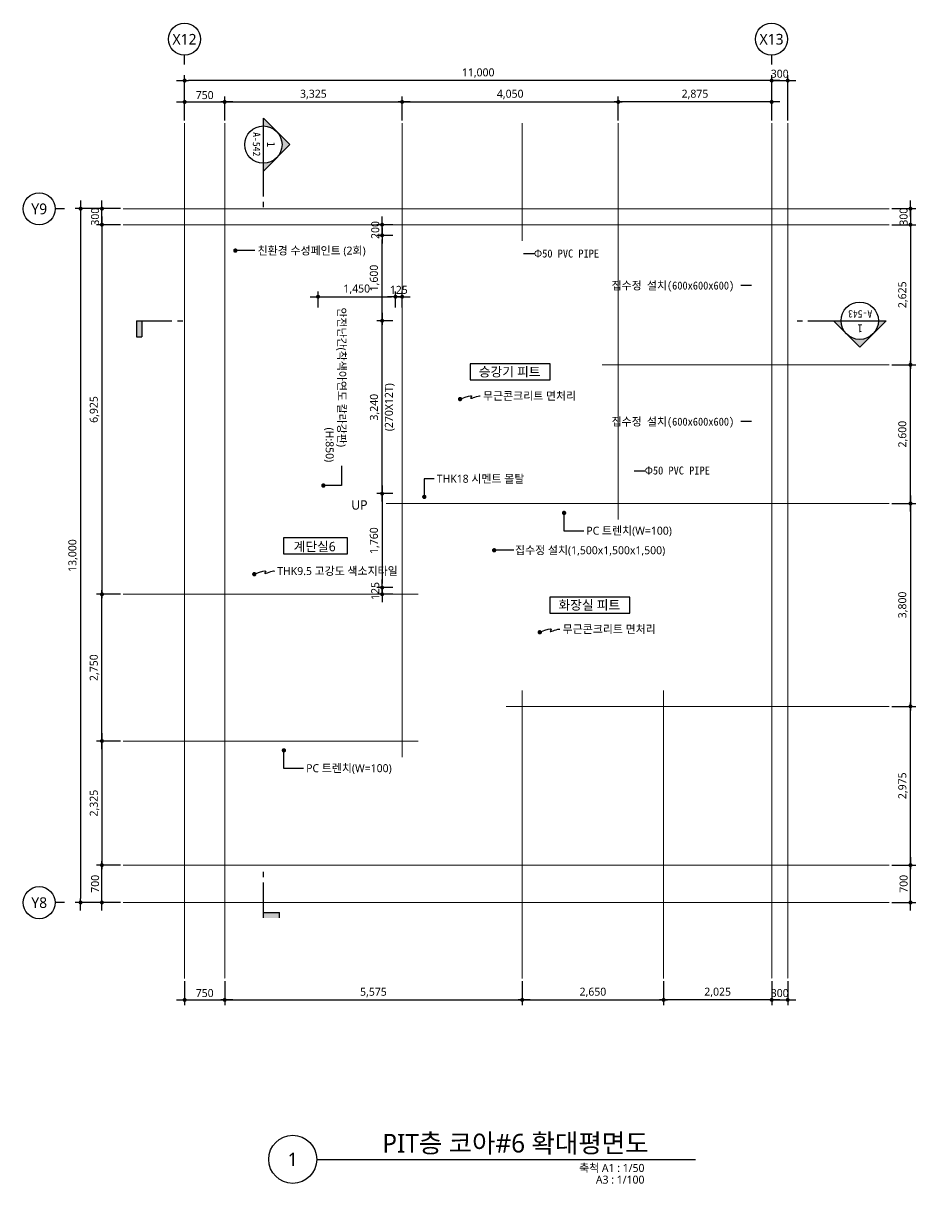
# Model space of a CAD drawing. Header units: millimetres. Extents: x 1424731 to 1631737, y 707248 to 849681.
# Drawn here: x 1424731 to 1441456, y 707248 to 728994 of the extents above; entities that cross this region are included whole.
import ezdxf
from ezdxf.enums import TextEntityAlignment as Align

# ---------------------------------------------------------------- set-up
doc = ezdxf.new("R2010")
doc.units = ezdxf.units.MM
doc.header["$MEASUREMENT"] = 0
doc.linetypes.add('CEN', pattern=[62, 60, -1, 0, -1])
doc.layers.get('0').update_dxf_attribs({"linetype": 'CONTINUOUS'})
for name, color, linetype, lineweight in [('A-AXIS-BUBL', 7, 'CONTINUOUS', 25), ('A-CNTL', 1, 'CEN', 15), ('A-DIMS', 7, 'CONTINUOUS', 25), ('A-MKXS-LEAD', 7, 'CONTINUOUS', 25), ('A-MKXS-MAK1', 3, 'CONTINUOUS', 25), ('A-MKXS-TEXT1', 3, 'CONTINUOUS', 25), ('A-MKXS-TEXT2', 7, 'CONTINUOUS', 25), ('A-MKXX-NAME', 3, 'CONTINUOUS', 25), ('A-MKXX-SYMB', 7, 'CONTINUOUS', 25), ('A-XXXX-SYMB', 7, 'CONTINUOUS', 25), ('A-XXXX-TXT1', 3, 'CONTINUOUS', 25), ('A-XXXX-TXT2', 3, 'CONTINUOUS', 25)]:
    doc.layers.add(name, color=color, linetype=linetype, lineweight=lineweight)
doc.styles.add('HY울릉도L', font='')
doc.styles.add('돋움', font='')
doc.styles.add('돋움체', font='')
doc.styles.add('맑은고딕', font='malgun.ttf')
doc.styles.get('HY울릉도L').set_extended_font_data('HYwulM')
doc.styles.get('돋움').set_extended_font_data('DotumChe')
doc.styles.get('돋움체').set_extended_font_data('DotumChe')
doc.dimstyles.new('CDIM', dxfattribs={"dimtxt": 3, "dimasz": 1.5, "dimexe": 2, "dimexo": 1, "dimgap": 1, "dimtad": 1, "dimdec": 0, "dimrnd": 0.5, "dimzin": 0, "dimdsep": 32, "dimlunit": 6, "dimtxsty": 'HY울릉도L', "dimblk1": '_CIDOT', "dimblk2": '_CIDOT', "dimsah": 1, "dimcen": 5.5, "dimclrd": 2, "dimclre": 2, "dimclrt": 7, "dimadec": 0, "dimazin": 0, "dimtfac": 1, "dimtdec": 0, "dimtix": 1, "dimtmove": 2, "dimatfit": 1, "dimldrblk": '_CIDOT', "dimfxl": 1, "dimtolj": 1, "dimtzin": 0, "dimlwd": -1, "dimarcsym": 0})

# ---------------------------------------------------------------- blocks, each defined once
blk = doc.blocks.new('_CIDOT')
at = {"color": 0, "linetype": 'ByBlock'}
blk.add_line((2, 0), (-1, 0), dxfattribs=at)
at = {"color": 0, "linetype": 'ByBlock', "const_width": 0.5}
blk.add_lwpolyline([(-0.25, 0, 1), (0.25, 0, 1)], format="xyb", close=True, dxfattribs=at)
blk = doc.blocks.new('*D173')
at = {"layer": 'A-DIMS', "lineweight": -2, "transparency": 16777216}
for p, q in [((1427756, 711044), (1427756, 710594)), ((1428506, 711044), (1428506, 710594))]:
    blk.add_line(p, q, dxfattribs=at)
at = {"layer": 'A-DIMS', "transparency": 16777216}
blk.add_line((1427831, 710694), (1428431, 710694), dxfattribs=at)
at = {"layer": 'A-DIMS', "transparency": 16777216, "xscale": 75, "yscale": 75, "zscale": 75, "rotation": 180}
blk.add_blockref('_CIDOT', (1427756, 710694), dxfattribs=at)
at = {"layer": 'A-DIMS', "transparency": 16777216, "xscale": 75, "yscale": 75, "zscale": 75}
blk.add_blockref('_CIDOT', (1428506, 710694), dxfattribs=at)
at = {"layer": 'A-DIMS', "color": 3, "transparency": 16777216, "insert": (1428131, 710821), "char_height": 150, "attachment_point": 5, "style": '맑은고딕'}
blk.add_mtext('\\A1;750', dxfattribs=at)
blk = doc.blocks.new('*D174')
at = {"layer": 'A-DIMS', "lineweight": -2, "transparency": 16777216}
for p, q in [((1434081, 711044), (1434081, 710594)), ((1436731, 711044), (1436731, 710594))]:
    blk.add_line(p, q, dxfattribs=at)
at = {"layer": 'A-DIMS', "transparency": 16777216}
blk.add_line((1434156, 710694), (1436656, 710694), dxfattribs=at)
at = {"layer": 'A-DIMS', "transparency": 16777216, "xscale": 75, "yscale": 75, "zscale": 75, "rotation": 180}
blk.add_blockref('_CIDOT', (1434081, 710694), dxfattribs=at)
at = {"layer": 'A-DIMS', "transparency": 16777216, "xscale": 75, "yscale": 75, "zscale": 75}
blk.add_blockref('_CIDOT', (1436731, 710694), dxfattribs=at)
at = {"layer": 'A-DIMS', "color": 3, "transparency": 16777216, "insert": (1435406, 710834), "char_height": 150, "attachment_point": 5, "style": '맑은고딕'}
blk.add_mtext('\\A1;2,650', dxfattribs=at)
blk = doc.blocks.new('*D175')
at = {"layer": 'A-DIMS', "lineweight": -2, "transparency": 16777216}
for p, q in [((1441006, 725219), (1441456, 725219)), ((1441006, 722594), (1441456, 722594))]:
    blk.add_line(p, q, dxfattribs=at)
at = {"layer": 'A-DIMS', "transparency": 16777216}
blk.add_line((1441356, 725144), (1441356, 722669), dxfattribs=at)
at = {"layer": 'A-DIMS', "transparency": 16777216, "xscale": 75, "yscale": 75, "zscale": 75}
for p, rotation in [((1441356, 725219), 90), ((1441356, 722594), 270)]:
    blk.add_blockref('_CIDOT', p, dxfattribs=dict(at, rotation=rotation))
at = {"layer": 'A-DIMS', "color": 3, "transparency": 16777216, "insert": (1441216, 723906), "char_height": 150, "attachment_point": 5, "rotation": 90, "style": '맑은고딕'}
blk.add_mtext('\\A1;2,625', dxfattribs=at)
blk = doc.blocks.new('*D176')
at = {"layer": 'A-DIMS', "transparency": 16777216}
for p, q in [((1441356, 725594), (1441356, 725669)), ((1441356, 725519), (1441356, 725219)), ((1441356, 725144), (1441356, 725069))]:
    blk.add_line(p, q, dxfattribs=at)
at = {"layer": 'A-DIMS', "lineweight": -2, "transparency": 16777216}
for p, q in [((1441006, 725519), (1441456, 725519)), ((1441006, 725219), (1441456, 725219))]:
    blk.add_line(p, q, dxfattribs=at)
at = {"layer": 'A-DIMS', "transparency": 16777216, "xscale": 75, "yscale": 75, "zscale": 75}
for p, rotation in [((1441356, 725519), 270), ((1441356, 725219), 90)]:
    blk.add_blockref('_CIDOT', p, dxfattribs=dict(at, rotation=rotation))
at = {"layer": 'A-DIMS', "color": 3, "transparency": 16777216, "insert": (1441228, 725369), "char_height": 150, "attachment_point": 5, "rotation": 90, "style": '맑은고딕'}
blk.add_mtext('\\A1;300', dxfattribs=at)
blk = doc.blocks.new('*D177')
at = {"layer": 'A-DIMS', "lineweight": -2, "transparency": 16777216}
for p, q in [((1426556, 725519), (1425706, 725519)), ((1426556, 712519), (1425706, 712519))]:
    blk.add_line(p, q, dxfattribs=at)
at = {"layer": 'A-DIMS', "transparency": 16777216}
blk.add_line((1425806, 725444), (1425806, 712594), dxfattribs=at)
at = {"layer": 'A-DIMS', "transparency": 16777216, "xscale": 75, "yscale": 75, "zscale": 75}
for p, rotation in [((1425806, 725519), 90), ((1425806, 712519), 270)]:
    blk.add_blockref('_CIDOT', p, dxfattribs=dict(at, rotation=rotation))
at = {"layer": 'A-DIMS', "color": 3, "transparency": 16777216, "insert": (1425665, 719019), "char_height": 150, "attachment_point": 5, "rotation": 90, "style": '맑은고딕'}
blk.add_mtext('\\A1;13,000', dxfattribs=at)
blk = doc.blocks.new('*D178')
at = {"layer": 'A-DIMS', "lineweight": -2, "transparency": 16777216}
for p, q in [((1426556, 725219), (1426106, 725219)), ((1426556, 718294), (1426106, 718294))]:
    blk.add_line(p, q, dxfattribs=at)
at = {"layer": 'A-DIMS', "transparency": 16777216}
blk.add_line((1426206, 725144), (1426206, 718369), dxfattribs=at)
at = {"layer": 'A-DIMS', "transparency": 16777216, "xscale": 75, "yscale": 75, "zscale": 75}
for p, rotation in [((1426206, 725219), 90), ((1426206, 718294), 270)]:
    blk.add_blockref('_CIDOT', p, dxfattribs=dict(at, rotation=rotation))
at = {"layer": 'A-DIMS', "color": 3, "transparency": 16777216, "insert": (1426066, 721756), "char_height": 150, "attachment_point": 5, "rotation": 90, "style": '맑은고딕'}
blk.add_mtext('\\A1;6,925', dxfattribs=at)
blk = doc.blocks.new('*D179')
at = {"layer": 'A-DIMS', "lineweight": -2, "transparency": 16777216}
for p, q in [((1428506, 711044), (1428506, 710594)), ((1434081, 711044), (1434081, 710594))]:
    blk.add_line(p, q, dxfattribs=at)
at = {"layer": 'A-DIMS', "transparency": 16777216}
blk.add_line((1428581, 710694), (1434006, 710694), dxfattribs=at)
at = {"layer": 'A-DIMS', "transparency": 16777216, "xscale": 75, "yscale": 75, "zscale": 75, "rotation": 180}
blk.add_blockref('_CIDOT', (1428506, 710694), dxfattribs=at)
at = {"layer": 'A-DIMS', "transparency": 16777216, "xscale": 75, "yscale": 75, "zscale": 75}
blk.add_blockref('_CIDOT', (1434081, 710694), dxfattribs=at)
at = {"layer": 'A-DIMS', "color": 3, "transparency": 16777216, "insert": (1431293, 710833), "char_height": 150, "attachment_point": 5, "style": '맑은고딕'}
blk.add_mtext('\\A1;5,575', dxfattribs=at)
blk = doc.blocks.new('*D180')
at = {"layer": 'A-DIMS', "transparency": 16777216}
for p, q in [((1438681, 727919), (1438606, 727919)), ((1438756, 727919), (1439056, 727919)), ((1439131, 727919), (1439206, 727919))]:
    blk.add_line(p, q, dxfattribs=at)
at = {"layer": 'A-DIMS', "lineweight": -2, "transparency": 16777216}
for p, q in [((1438756, 727169), (1438756, 728019)), ((1439056, 727169), (1439056, 728019))]:
    blk.add_line(p, q, dxfattribs=at)
at = {"layer": 'A-DIMS', "transparency": 16777216, "xscale": 75, "yscale": 75, "zscale": 75}
blk.add_blockref('_CIDOT', (1438756, 727919), dxfattribs=at)
at = {"layer": 'A-DIMS', "transparency": 16777216, "xscale": 75, "yscale": 75, "zscale": 75, "rotation": 180}
blk.add_blockref('_CIDOT', (1439056, 727919), dxfattribs=at)
at = {"layer": 'A-DIMS', "color": 3, "transparency": 16777216, "insert": (1438906, 728046), "char_height": 150, "attachment_point": 5, "style": '맑은고딕'}
blk.add_mtext('\\A1;300', dxfattribs=at)
blk = doc.blocks.new('*D181')
at = {"layer": 'A-DIMS', "lineweight": -2, "transparency": 16777216}
for p, q in [((1431831, 727169), (1431831, 727619)), ((1435881, 727169), (1435881, 727619))]:
    blk.add_line(p, q, dxfattribs=at)
at = {"layer": 'A-DIMS', "transparency": 16777216}
blk.add_line((1431906, 727519), (1435806, 727519), dxfattribs=at)
at = {"layer": 'A-DIMS', "transparency": 16777216, "xscale": 75, "yscale": 75, "zscale": 75, "rotation": 180}
blk.add_blockref('_CIDOT', (1431831, 727519), dxfattribs=at)
at = {"layer": 'A-DIMS', "transparency": 16777216, "xscale": 75, "yscale": 75, "zscale": 75}
blk.add_blockref('_CIDOT', (1435881, 727519), dxfattribs=at)
at = {"layer": 'A-DIMS', "color": 3, "transparency": 16777216, "insert": (1433856, 727659), "char_height": 150, "attachment_point": 5, "style": '맑은고딕'}
blk.add_mtext('\\A1;4,050', dxfattribs=at)
blk = doc.blocks.new('*D182')
at = {"layer": 'A-DIMS', "lineweight": -2, "transparency": 16777216}
for p, q in [((1428506, 727169), (1428506, 727619)), ((1431831, 727169), (1431831, 727619))]:
    blk.add_line(p, q, dxfattribs=at)
at = {"layer": 'A-DIMS', "transparency": 16777216}
blk.add_line((1428581, 727519), (1431756, 727519), dxfattribs=at)
at = {"layer": 'A-DIMS', "transparency": 16777216, "xscale": 75, "yscale": 75, "zscale": 75, "rotation": 180}
blk.add_blockref('_CIDOT', (1428506, 727519), dxfattribs=at)
at = {"layer": 'A-DIMS', "transparency": 16777216, "xscale": 75, "yscale": 75, "zscale": 75}
blk.add_blockref('_CIDOT', (1431831, 727519), dxfattribs=at)
at = {"layer": 'A-DIMS', "color": 3, "transparency": 16777216, "insert": (1430168, 727659), "char_height": 150, "attachment_point": 5, "style": '맑은고딕'}
blk.add_mtext('\\A1;3,325', dxfattribs=at)
blk = doc.blocks.new('*D183')
at = {"layer": 'A-DIMS', "lineweight": -2, "transparency": 16777216}
for p, q in [((1427756, 727169), (1427756, 727619)), ((1428506, 727169), (1428506, 727619))]:
    blk.add_line(p, q, dxfattribs=at)
at = {"layer": 'A-DIMS', "transparency": 16777216}
blk.add_line((1427831, 727519), (1428431, 727519), dxfattribs=at)
at = {"layer": 'A-DIMS', "transparency": 16777216, "xscale": 75, "yscale": 75, "zscale": 75, "rotation": 180}
blk.add_blockref('_CIDOT', (1427756, 727519), dxfattribs=at)
at = {"layer": 'A-DIMS', "transparency": 16777216, "xscale": 75, "yscale": 75, "zscale": 75}
blk.add_blockref('_CIDOT', (1428506, 727519), dxfattribs=at)
at = {"layer": 'A-DIMS', "color": 3, "transparency": 16777216, "insert": (1428131, 727646), "char_height": 150, "attachment_point": 5, "style": '맑은고딕'}
blk.add_mtext('\\A1;750', dxfattribs=at)
blk = doc.blocks.new('*D184')
at = {"layer": 'A-DIMS', "lineweight": -2, "transparency": 16777216}
for p, q in [((1427756, 727169), (1427756, 728019)), ((1438756, 727169), (1438756, 728019))]:
    blk.add_line(p, q, dxfattribs=at)
at = {"layer": 'A-DIMS', "transparency": 16777216}
blk.add_line((1438681, 727919), (1427831, 727919), dxfattribs=at)
at = {"layer": 'A-DIMS', "transparency": 16777216, "xscale": 75, "yscale": 75, "zscale": 75, "rotation": 180}
blk.add_blockref('_CIDOT', (1427756, 727919), dxfattribs=at)
at = {"layer": 'A-DIMS', "transparency": 16777216, "xscale": 75, "yscale": 75, "zscale": 75}
blk.add_blockref('_CIDOT', (1438756, 727919), dxfattribs=at)
at = {"layer": 'A-DIMS', "color": 3, "transparency": 16777216, "insert": (1433256, 728059), "char_height": 150, "attachment_point": 5, "style": '맑은고딕'}
blk.add_mtext('\\A1;11,000', dxfattribs=at)
blk = doc.blocks.new('*D185')
at = {"layer": 'A-DIMS', "lineweight": -2, "transparency": 16777216}
for p, q in [((1430256, 723669), (1430256, 723969)), ((1431706, 723669), (1431706, 723969))]:
    blk.add_line(p, q, dxfattribs=at)
at = {"layer": 'A-DIMS', "transparency": 16777216}
blk.add_line((1430331, 723869), (1431631, 723869), dxfattribs=at)
at = {"layer": 'A-DIMS', "transparency": 16777216, "xscale": 75, "yscale": 75, "zscale": 75, "rotation": 180}
blk.add_blockref('_CIDOT', (1430256, 723869), dxfattribs=at)
at = {"layer": 'A-DIMS', "transparency": 16777216, "xscale": 75, "yscale": 75, "zscale": 75}
blk.add_blockref('_CIDOT', (1431706, 723869), dxfattribs=at)
at = {"layer": 'A-DIMS', "color": 3, "transparency": 16777216, "insert": (1430981, 724009), "char_height": 150, "attachment_point": 5, "style": '맑은고딕'}
blk.add_mtext('\\A1;1,450', dxfattribs=at)
blk = doc.blocks.new('*D186')
at = {"layer": 'A-DIMS', "lineweight": -2, "transparency": 16777216}
for p, q in [((1431706, 723669), (1431706, 723969)), ((1431831, 723669), (1431831, 723969))]:
    blk.add_line(p, q, dxfattribs=at)
at = {"layer": 'A-DIMS', "transparency": 16777216}
for p, q in [((1431631, 723869), (1431556, 723869)), ((1431831, 723869), (1431706, 723869)), ((1431906, 723869), (1431981, 723869))]:
    blk.add_line(p, q, dxfattribs=at)
at = {"layer": 'A-DIMS', "transparency": 16777216, "xscale": 75, "yscale": 75, "zscale": 75}
blk.add_blockref('_CIDOT', (1431706, 723869), dxfattribs=at)
at = {"layer": 'A-DIMS', "transparency": 16777216, "xscale": 75, "yscale": 75, "zscale": 75, "rotation": 180}
blk.add_blockref('_CIDOT', (1431831, 723869), dxfattribs=at)
at = {"layer": 'A-DIMS', "color": 3, "transparency": 16777216, "insert": (1431768, 723997), "char_height": 150, "attachment_point": 5, "style": '맑은고딕'}
blk.add_mtext('\\A1;125', dxfattribs=at)
blk = doc.blocks.new('*D187')
at = {"layer": 'A-DIMS', "lineweight": -2, "transparency": 16777216}
for p, q in [((1431656, 723419), (1431356, 723419)), ((1431656, 720179), (1431356, 720179))]:
    blk.add_line(p, q, dxfattribs=at)
at = {"layer": 'A-DIMS', "transparency": 16777216}
blk.add_line((1431456, 720254), (1431456, 723344), dxfattribs=at)
at = {"layer": 'A-DIMS', "transparency": 16777216, "xscale": 75, "yscale": 75, "zscale": 75}
for p, rotation in [((1431456, 723419), 90), ((1431456, 720179), 270)]:
    blk.add_blockref('_CIDOT', p, dxfattribs=dict(at, rotation=rotation))
at = {"layer": 'A-DIMS', "color": 3, "transparency": 16777216, "char_height": 150, "attachment_point": 5, "rotation": 90, "style": '맑은고딕'}
for s, insert in [('\\A1;(270X12T)', (1431599, 721799)), ('\\A1;3,240', (1431316, 721799))]:
    blk.add_mtext(s, dxfattribs=dict(at, insert=insert))
blk = doc.blocks.new('*D188')
at = {"layer": 'A-DIMS', "lineweight": -2, "transparency": 16777216}
for p, q in [((1431656, 720179), (1431356, 720179)), ((1431656, 718419), (1431356, 718419))]:
    blk.add_line(p, q, dxfattribs=at)
at = {"layer": 'A-DIMS', "transparency": 16777216}
blk.add_line((1431456, 720104), (1431456, 718494), dxfattribs=at)
at = {"layer": 'A-DIMS', "transparency": 16777216, "xscale": 75, "yscale": 75, "zscale": 75}
for p, rotation in [((1431456, 720179), 90), ((1431456, 718419), 270)]:
    blk.add_blockref('_CIDOT', p, dxfattribs=dict(at, rotation=rotation))
at = {"layer": 'A-DIMS', "color": 3, "transparency": 16777216, "insert": (1431315, 719299), "char_height": 150, "attachment_point": 5, "rotation": 90, "style": '맑은고딕'}
blk.add_mtext('\\A1;1,760', dxfattribs=at)
blk = doc.blocks.new('*D189')
at = {"layer": 'A-DIMS', "lineweight": -2, "transparency": 16777216}
for p, q in [((1431656, 725019), (1431356, 725019)), ((1431656, 723419), (1431356, 723419))]:
    blk.add_line(p, q, dxfattribs=at)
at = {"layer": 'A-DIMS', "transparency": 16777216}
blk.add_line((1431456, 723494), (1431456, 724944), dxfattribs=at)
at = {"layer": 'A-DIMS', "transparency": 16777216, "xscale": 75, "yscale": 75, "zscale": 75}
for p, rotation in [((1431456, 725019), 90), ((1431456, 723419), 270)]:
    blk.add_blockref('_CIDOT', p, dxfattribs=dict(at, rotation=rotation))
at = {"layer": 'A-DIMS', "color": 3, "transparency": 16777216, "insert": (1431315, 724219), "char_height": 150, "attachment_point": 5, "rotation": 90, "style": '맑은고딕'}
blk.add_mtext('\\A1;1,600', dxfattribs=at)
blk = doc.blocks.new('*D193')
at = {"layer": 'A-DIMS', "lineweight": -2, "transparency": 16777216}
for p, q in [((1438756, 711044), (1438756, 710594)), ((1439056, 711044), (1439056, 710594))]:
    blk.add_line(p, q, dxfattribs=at)
at = {"layer": 'A-DIMS', "transparency": 16777216}
for p, q in [((1438681, 710694), (1438606, 710694)), ((1438756, 710694), (1439056, 710694)), ((1439131, 710694), (1439206, 710694))]:
    blk.add_line(p, q, dxfattribs=at)
at = {"layer": 'A-DIMS', "transparency": 16777216, "xscale": 75, "yscale": 75, "zscale": 75}
blk.add_blockref('_CIDOT', (1438756, 710694), dxfattribs=at)
at = {"layer": 'A-DIMS', "transparency": 16777216, "xscale": 75, "yscale": 75, "zscale": 75, "rotation": 180}
blk.add_blockref('_CIDOT', (1439056, 710694), dxfattribs=at)
at = {"layer": 'A-DIMS', "color": 3, "transparency": 16777216, "insert": (1438906, 710821), "char_height": 150, "attachment_point": 5, "style": '맑은고딕'}
blk.add_mtext('\\A1;300', dxfattribs=at)
blk = doc.blocks.new('*D262')
at = {"layer": 'A-DIMS', "lineweight": -2, "transparency": 16777216}
for p, q in [((1431656, 725219), (1431356, 725219)), ((1431656, 725019), (1431356, 725019))]:
    blk.add_line(p, q, dxfattribs=at)
at = {"layer": 'A-DIMS', "transparency": 16777216}
for p, q in [((1431456, 725294), (1431456, 725369)), ((1431456, 725019), (1431456, 725219)), ((1431456, 724944), (1431456, 724869))]:
    blk.add_line(p, q, dxfattribs=at)
at = {"layer": 'A-DIMS', "transparency": 16777216, "xscale": 75, "yscale": 75, "zscale": 75}
for p, rotation in [((1431456, 725219), 270), ((1431456, 725019), 90)]:
    blk.add_blockref('_CIDOT', p, dxfattribs=dict(at, rotation=rotation))
at = {"layer": 'A-DIMS', "color": 3, "transparency": 16777216, "insert": (1431328, 725119), "char_height": 150, "attachment_point": 5, "rotation": 90, "style": '맑은고딕'}
blk.add_mtext('\\A1;200', dxfattribs=at)
blk = doc.blocks.new('*D263')
at = {"layer": 'A-DIMS', "transparency": 16777216}
for p, q in [((1431456, 718494), (1431456, 718569)), ((1431456, 718419), (1431456, 718294)), ((1431456, 718219), (1431456, 718144))]:
    blk.add_line(p, q, dxfattribs=at)
at = {"layer": 'A-DIMS', "lineweight": -2, "transparency": 16777216}
for p, q in [((1431656, 718419), (1431356, 718419)), ((1431656, 718294), (1431356, 718294))]:
    blk.add_line(p, q, dxfattribs=at)
at = {"layer": 'A-DIMS', "transparency": 16777216, "xscale": 75, "yscale": 75, "zscale": 75}
for p, rotation in [((1431456, 718419), 270), ((1431456, 718294), 90)]:
    blk.add_blockref('_CIDOT', p, dxfattribs=dict(at, rotation=rotation))
at = {"layer": 'A-DIMS', "color": 3, "transparency": 16777216, "insert": (1431328, 718356), "char_height": 150, "attachment_point": 5, "rotation": 90, "style": '맑은고딕'}
blk.add_mtext('\\A1;125', dxfattribs=at)
blk = doc.blocks.new('*D391')
at = {"layer": 'A-DIMS', "lineweight": -2, "transparency": 16777216}
for p, q in [((1435881, 727169), (1435881, 727619)), ((1438756, 727169), (1438756, 727619))]:
    blk.add_line(p, q, dxfattribs=at)
at = {"layer": 'A-DIMS', "transparency": 16777216}
blk.add_line((1438681, 727519), (1435956, 727519), dxfattribs=at)
at = {"layer": 'A-DIMS', "transparency": 16777216, "xscale": 75, "yscale": 75, "zscale": 75, "rotation": 180}
blk.add_blockref('_CIDOT', (1435881, 727519), dxfattribs=at)
at = {"layer": 'A-DIMS', "transparency": 16777216, "xscale": 75, "yscale": 75, "zscale": 75}
blk.add_blockref('_CIDOT', (1438756, 727519), dxfattribs=at)
at = {"layer": 'A-DIMS', "color": 3, "transparency": 16777216, "insert": (1437318, 727659), "char_height": 150, "attachment_point": 5, "style": '맑은고딕'}
blk.add_mtext('\\A1;2,875', dxfattribs=at)
blk = doc.blocks.new('CORE 6- 단면')
at = {"layer": 'A-MKXS-MAK1'}
for points in [[(9245, 14885), (9245, 14985), (9545, 14985), (9545, 14885)], [(11820, 4095), (11920, 4095), (11920, 3795), (11820, 3795)]]:
    blk.add_hatch(color=256, dxfattribs=at).paths.add_polyline_path(points)
h = blk.add_hatch(color=256, dxfattribs=at)
h.paths.add_polyline_path([(-1630, 4290), (-1383, 4042, 0.414214), (-1878, 4042)])
h.paths.add_polyline_path([(-1383, 4042), (-1135, 3795), (-1280, 3795, 0.198912)])
h.paths.add_polyline_path([(-1878, 4042, 0.198912), (-1980, 3795), (-2125, 3795)])
h = blk.add_hatch(color=256, dxfattribs=at)
h.paths.add_polyline_path([(9050, 495), (9297, 742, 0.414214), (9297, 247)])
h.paths.add_polyline_path([(9297, 742), (9545, 990), (9545, 845, 0.198912)])
h.paths.add_polyline_path([(9297, 247, 0.198912), (9545, 145), (9545, 0)])
for p, q in [((9245, 14985), (9245, 14885)), ((9545, 14885), (9245, 14885)), ((9545, 14985), (9545, 14322)), ((9545, 14222), (9545, 14122)), ((-2125, 3795), (-1630, 4290)), ((-1135, 3795), (-1630, 4290)), ((11920, 4095), (11820, 4095)), ((11820, 3795), (11820, 4095)), ((11920, 3795), (11920, 4095)), ((-657, 3795), (-2125, 3795)), ((-457, 3795), (-557, 3795)), ((11157, 3795), (11057, 3795)), ((11920, 3795), (11257, 3795)), ((9545, 1668), (9545, 1568)), ((9545, 1468), (9545, 0)), ((9545, 990), (9050, 495)), ((9545, 0), (9050, 495))]:
    blk.add_line(p, q, dxfattribs=at)
for centre in [(-1630, 3795), (9545, 495)]:
    blk.add_circle(centre, 350, dxfattribs=at)
at = {"layer": 'A-MKXS-TEXT2', "style": '돋움체'}
for s, height, p in [('1', 150, (-1634, 3939)), ('A-543', 140, (-1637, 3667))]:
    blk.add_text(s, height=height, dxfattribs=at).set_placement(p, align=Align.MIDDLE)
for s, height, p in [('A-542', 140, (9673, 488)), ('1', 150, (9401, 491))]:
    blk.add_text(s, height=height, rotation=90, dxfattribs=at).set_placement(p, align=Align.MIDDLE)
blk = doc.blocks.new('*D619')
at = {"layer": 'A-DIMS', "lineweight": -2, "transparency": 16777216}
for p, q in [((1441006, 722594), (1441456, 722594)), ((1441006, 719994), (1441456, 719994))]:
    blk.add_line(p, q, dxfattribs=at)
at = {"layer": 'A-DIMS', "transparency": 16777216}
blk.add_line((1441356, 720069), (1441356, 722519), dxfattribs=at)
at = {"layer": 'A-DIMS', "transparency": 16777216, "xscale": 75, "yscale": 75, "zscale": 75}
for p, rotation in [((1441356, 722594), 90), ((1441356, 719994), 270)]:
    blk.add_blockref('_CIDOT', p, dxfattribs=dict(at, rotation=rotation))
at = {"layer": 'A-DIMS', "color": 3, "transparency": 16777216, "insert": (1441216, 721294), "char_height": 150, "attachment_point": 5, "rotation": 90, "style": '맑은고딕'}
blk.add_mtext('\\A1;2,600', dxfattribs=at)
blk = doc.blocks.new('*D1074')
at = {"layer": 'A-DIMS', "transparency": 16777216}
for p, q in [((1426206, 725594), (1426206, 725669)), ((1426206, 725219), (1426206, 725519)), ((1426206, 725144), (1426206, 725069))]:
    blk.add_line(p, q, dxfattribs=at)
at = {"layer": 'A-DIMS', "lineweight": -2, "transparency": 16777216}
for p, q in [((1426556, 725519), (1426106, 725519)), ((1426556, 725219), (1426106, 725219))]:
    blk.add_line(p, q, dxfattribs=at)
at = {"layer": 'A-DIMS', "transparency": 16777216, "xscale": 75, "yscale": 75, "zscale": 75}
for p, rotation in [((1426206, 725519), 270), ((1426206, 725219), 90)]:
    blk.add_blockref('_CIDOT', p, dxfattribs=dict(at, rotation=rotation))
at = {"layer": 'A-DIMS', "color": 3, "transparency": 16777216, "insert": (1426078, 725369), "char_height": 150, "attachment_point": 5, "rotation": 90, "style": '맑은고딕'}
blk.add_mtext('\\A1;300', dxfattribs=at)
blk = doc.blocks.new('*D1075')
at = {"layer": 'A-DIMS', "lineweight": -2, "transparency": 16777216}
for p, q in [((1426556, 718294), (1426106, 718294)), ((1426556, 715544), (1426106, 715544))]:
    blk.add_line(p, q, dxfattribs=at)
at = {"layer": 'A-DIMS', "transparency": 16777216}
blk.add_line((1426206, 715619), (1426206, 718219), dxfattribs=at)
at = {"layer": 'A-DIMS', "transparency": 16777216, "xscale": 75, "yscale": 75, "zscale": 75}
for p, rotation in [((1426206, 718294), 90), ((1426206, 715544), 270)]:
    blk.add_blockref('_CIDOT', p, dxfattribs=dict(at, rotation=rotation))
at = {"layer": 'A-DIMS', "color": 3, "transparency": 16777216, "insert": (1426066, 716919), "char_height": 150, "attachment_point": 5, "rotation": 90, "style": '맑은고딕'}
blk.add_mtext('\\A1;2,750', dxfattribs=at)
blk = doc.blocks.new('*D1076')
at = {"layer": 'A-DIMS', "lineweight": -2, "transparency": 16777216}
for p, q in [((1426556, 713219), (1426106, 713219)), ((1426556, 712519), (1426106, 712519))]:
    blk.add_line(p, q, dxfattribs=at)
at = {"layer": 'A-DIMS', "transparency": 16777216}
blk.add_line((1426206, 712594), (1426206, 713144), dxfattribs=at)
at = {"layer": 'A-DIMS', "transparency": 16777216, "xscale": 75, "yscale": 75, "zscale": 75}
for p, rotation in [((1426206, 713219), 90), ((1426206, 712519), 270)]:
    blk.add_blockref('_CIDOT', p, dxfattribs=dict(at, rotation=rotation))
at = {"layer": 'A-DIMS', "color": 3, "transparency": 16777216, "insert": (1426078, 712869), "char_height": 150, "attachment_point": 5, "rotation": 90, "style": '맑은고딕'}
blk.add_mtext('\\A1;700', dxfattribs=at)
blk = doc.blocks.new('*D1077')
at = {"layer": 'A-DIMS', "lineweight": -2, "transparency": 16777216}
for p, q in [((1426556, 715544), (1426106, 715544)), ((1426556, 713219), (1426106, 713219))]:
    blk.add_line(p, q, dxfattribs=at)
at = {"layer": 'A-DIMS', "transparency": 16777216}
blk.add_line((1426206, 715469), (1426206, 713294), dxfattribs=at)
at = {"layer": 'A-DIMS', "transparency": 16777216, "xscale": 75, "yscale": 75, "zscale": 75}
for p, rotation in [((1426206, 715544), 90), ((1426206, 713219), 270)]:
    blk.add_blockref('_CIDOT', p, dxfattribs=dict(at, rotation=rotation))
at = {"layer": 'A-DIMS', "color": 3, "transparency": 16777216, "insert": (1426066, 714381), "char_height": 150, "attachment_point": 5, "rotation": 90, "style": '맑은고딕'}
blk.add_mtext('\\A1;2,325', dxfattribs=at)
blk = doc.blocks.new('*D1078')
at = {"layer": 'A-DIMS', "lineweight": -2, "transparency": 16777216}
for p, q in [((1441006, 719994), (1441456, 719994)), ((1441006, 716194), (1441456, 716194))]:
    blk.add_line(p, q, dxfattribs=at)
at = {"layer": 'A-DIMS', "transparency": 16777216}
blk.add_line((1441356, 719919), (1441356, 716269), dxfattribs=at)
at = {"layer": 'A-DIMS', "transparency": 16777216, "xscale": 75, "yscale": 75, "zscale": 75}
for p, rotation in [((1441356, 719994), 90), ((1441356, 716194), 270)]:
    blk.add_blockref('_CIDOT', p, dxfattribs=dict(at, rotation=rotation))
at = {"layer": 'A-DIMS', "color": 3, "transparency": 16777216, "insert": (1441216, 718094), "char_height": 150, "attachment_point": 5, "rotation": 90, "style": '맑은고딕'}
blk.add_mtext('\\A1;3,800', dxfattribs=at)
blk = doc.blocks.new('*D1079')
at = {"layer": 'A-DIMS', "lineweight": -2, "transparency": 16777216}
for p, q in [((1441006, 716194), (1441456, 716194)), ((1441006, 713219), (1441456, 713219))]:
    blk.add_line(p, q, dxfattribs=at)
at = {"layer": 'A-DIMS', "transparency": 16777216}
blk.add_line((1441356, 713294), (1441356, 716119), dxfattribs=at)
at = {"layer": 'A-DIMS', "transparency": 16777216, "xscale": 75, "yscale": 75, "zscale": 75}
for p, rotation in [((1441356, 716194), 90), ((1441356, 713219), 270)]:
    blk.add_blockref('_CIDOT', p, dxfattribs=dict(at, rotation=rotation))
at = {"layer": 'A-DIMS', "color": 3, "transparency": 16777216, "insert": (1441216, 714706), "char_height": 150, "attachment_point": 5, "rotation": 90, "style": '맑은고딕'}
blk.add_mtext('\\A1;2,975', dxfattribs=at)
blk = doc.blocks.new('*D1080')
at = {"layer": 'A-DIMS', "lineweight": -2, "transparency": 16777216}
for p, q in [((1441006, 713219), (1441456, 713219)), ((1441006, 712519), (1441456, 712519))]:
    blk.add_line(p, q, dxfattribs=at)
at = {"layer": 'A-DIMS', "transparency": 16777216}
blk.add_line((1441356, 712594), (1441356, 713144), dxfattribs=at)
at = {"layer": 'A-DIMS', "transparency": 16777216, "xscale": 75, "yscale": 75, "zscale": 75}
for p, rotation in [((1441356, 713219), 90), ((1441356, 712519), 270)]:
    blk.add_blockref('_CIDOT', p, dxfattribs=dict(at, rotation=rotation))
at = {"layer": 'A-DIMS', "color": 3, "transparency": 16777216, "insert": (1441228, 712869), "char_height": 150, "attachment_point": 5, "rotation": 90, "style": '맑은고딕'}
blk.add_mtext('\\A1;700', dxfattribs=at)
blk = doc.blocks.new('*D1081')
at = {"layer": 'A-DIMS', "lineweight": -2, "transparency": 16777216}
for p, q in [((1436731, 711044), (1436731, 710594)), ((1438756, 711044), (1438756, 710594))]:
    blk.add_line(p, q, dxfattribs=at)
at = {"layer": 'A-DIMS', "transparency": 16777216}
blk.add_line((1438681, 710694), (1436806, 710694), dxfattribs=at)
at = {"layer": 'A-DIMS', "transparency": 16777216, "xscale": 75, "yscale": 75, "zscale": 75, "rotation": 180}
blk.add_blockref('_CIDOT', (1436731, 710694), dxfattribs=at)
at = {"layer": 'A-DIMS', "transparency": 16777216, "xscale": 75, "yscale": 75, "zscale": 75}
blk.add_blockref('_CIDOT', (1438756, 710694), dxfattribs=at)
at = {"layer": 'A-DIMS', "color": 3, "transparency": 16777216, "insert": (1437743, 710834), "char_height": 150, "attachment_point": 5, "style": '맑은고딕'}
blk.add_mtext('\\A1;2,025', dxfattribs=at)

msp = doc.modelspace()

# ---------------------------------------------------------------- linework, layer by layer
at = {"layer": 'A-AXIS-BUBL', "ltscale": 0.2}
for p, q in [((1427755.7, 728218.7), (1427755.7, 728393.7)), ((1438755.7, 728218.7), (1438755.7, 728393.7)), ((1425505.7, 725518.7), (1425330.7, 725518.7)), ((1425505.7, 712518.7), (1425330.7, 712518.7))]:
    msp.add_line(p, q, dxfattribs=at)
for centre in [(1427752.8, 728693.7), (1438752.8, 728693.7), (1425030.7, 725515.7), (1425030.7, 712515.7)]:
    msp.add_circle(centre, 300, dxfattribs=at)
at = {"layer": 'A-CNTL'}
for p, q in [((1427755.7, 711093.7), (1427755.7, 727118.7)), ((1428505.7, 727118.7), (1428505.7, 711093.7)), ((1431830.7, 727118.7), (1431830.7, 715243.7)), ((1434080.7, 727118.7), (1434080.7, 724918.7)), ((1435880.7, 727118.7), (1435880.7, 719693.7)), ((1438755.7, 727118.7), (1438755.7, 711093.7)), ((1439055.7, 727118.7), (1439055.7, 711093.7)), ((1426605.7, 725518.7), (1440955.7, 725518.7)), ((1440955.7, 725218.7), (1426605.7, 725218.7)), ((1440955.7, 722593.7), (1435580.7, 722593.7)), ((1440955.7, 719993.7), (1431530.7, 719993.7)), ((1432130.7, 718293.7), (1426605.7, 718293.7)), ((1434080.7, 716493.7), (1434080.7, 711093.7)), ((1436730.7, 716493.7), (1436730.7, 711093.7)), ((1433780.7, 716193.7), (1440955.7, 716193.7)), ((1432130.7, 715543.7), (1426605.7, 715543.7)), ((1426605.7, 713218.7), (1440955.7, 713218.7)), ((1426605.7, 712518.7), (1440955.7, 712518.7))]:
    msp.add_line(p, q, dxfattribs=at)
at = {"layer": 'A-MKXS-LEAD'}
for p, q in [((1434104.7, 724680.7), (1434304.7, 724680.7)), ((1438375, 724080.7), (1438175, 724080.7)), ((1438375, 721530.7), (1438175, 721530.7)), ((1436179.7, 720606.6), (1436379.7, 720606.6))]:
    msp.add_line(p, q, dxfattribs=at)
for points in [[(1433880.7, 725068.7, 0, 50, 0), (1433955.7, 724938.8, 0, 0, 0), (1434104.7, 724680.7, 0, 0, 0)], [(1438599, 724468.7, 0, 50, 0), (1438524, 724338.8, 0, 0, 0), (1438375, 724080.7, 0, 0, 0)], [(1438599, 721918.7, 0, 50, 0), (1438524, 721788.8, 0, 0, 0), (1438375, 721530.7, 0, 0, 0)], [(1435955.7, 720218.7, 0, 50, 0), (1436030.7, 720348.6, 0, 0, 0), (1436179.7, 720606.6, 0, 0, 0)]]:
    msp.add_lwpolyline(points, format="xyseb", dxfattribs=at)
at = {"layer": 'A-MKXS-LEAD', "const_width": 40}
for points in [[(1428685, 724734.9, 1), (1428726.5, 724730.7, 1)], [(1432895.8, 721953.3, 1), (1432937.3, 721949.1, 1)], [(1430357.8, 720351.9, 1), (1430353.7, 720310.4, 1)], [(1432225.5, 720116.6, -1), (1432267, 720120.7, -1)], [(1434844.9, 719816.6, -1), (1434886.3, 719820.7, -1)], [(1433576.5, 719120.7, -1), (1433535, 719116.6, -1)], [(1429040, 718672.4, 1), (1429081.5, 718668.2, 1)], [(1434388.6, 717583.8, 1), (1434430.1, 717579.6, 1)], [(1429594.9, 715366.6, -1), (1429636.3, 715370.7, -1)]]:
    msp.add_lwpolyline(points, format="xyb", close=True, dxfattribs=at)
at = {"layer": 'A-MKXS-LEAD'}
for points in [[(1429072.8, 724732.8), (1428705.7, 724732.8), (1428705.7, 724732.8)], [(1432915.7, 721950.9), (1433013.5, 721987.7), (1433077.2, 722007.6), (1433113.4, 722014.1), (1433128.8, 722010.6), (1433130, 722000.7), (1433123.5, 721987.9), (1433116, 721975.7), (1433114, 721967.6), (1433122.7, 721966.3), (1433140.8, 721970.7), (1433165.7, 721978.9), (1433194.5, 721989), (1433224.8, 721999.1), (1433253.6, 722007.3), (1433278.3, 722011.6), (1433296.1, 722010.1)], [(1430695.1, 720698.2), (1430695.1, 720331.1), (1430355.7, 720331.1)], [(1432429.8, 720458), (1432246.3, 720458), (1432246.3, 720118.7)], [(1435232.6, 719479.3), (1434865.6, 719479.3), (1434865.6, 719818.7)], [(1433922.8, 719118.7), (1433555.7, 719118.7), (1433555.7, 719118.7)], [(1429059.9, 718670), (1429157.7, 718706.9), (1429221.4, 718726.8), (1429257.6, 718733.2), (1429273, 718729.7), (1429274.1, 718719.8), (1429267.7, 718707), (1429260.1, 718694.8), (1429258.2, 718686.8), (1429266.8, 718685.4), (1429285, 718689.8), (1429309.8, 718698), (1429338.7, 718708.1), (1429368.9, 718718.2), (1429397.7, 718726.4), (1429422.4, 718730.7), (1429440.3, 718729.3)], [(1434408.6, 717581.4), (1434506.3, 717618.3), (1434570, 717638.2), (1434606.2, 717644.6), (1434621.6, 717641.1), (1434622.8, 717631.2), (1434616.3, 717618.4), (1434608.8, 717606.2), (1434606.8, 717598.1), (1434615.5, 717596.8), (1434633.6, 717601.2), (1434658.5, 717609.4), (1434687.4, 717619.5), (1434717.6, 717629.6), (1434746.4, 717637.8), (1434771.1, 717642.1), (1434788.9, 717640.7)], [(1429982.6, 715029.3), (1429615.6, 715029.3), (1429615.6, 715368.7)]]:
    msp.add_lwpolyline(points, dxfattribs=at)
at = {"layer": 'A-MKXX-SYMB'}
for points in [[(1433105.7, 722312), (1434605.7, 722312), (1434605.7, 722612), (1433105.7, 722612)], [(1430805.8, 719348.7), (1429605.8, 719348.7), (1429605.8, 719048.7), (1430805.8, 719048.7)], [(1434598.5, 717942.5), (1436098.5, 717942.5), (1436098.5, 718242.5), (1434598.5, 718242.5)]]:
    msp.add_lwpolyline(points, close=True, dxfattribs=at)
at = {"layer": 'A-XXXX-SYMB'}
msp.add_line((1430230.7, 707706.2), (1437330.7, 707706.2), dxfattribs=at)
msp.add_circle((1429780.7, 707706.2), 450, dxfattribs=at)

# ---------------------------------------------------------------- block references
at = {"layer": 'A-DIMS', "rotation": 180}
msp.add_blockref('CORE 6- 단면', (1438775.7, 727213.6), dxfattribs=at)

# ---------------------------------------------------------------- texts
at = {"layer": 'A-MKXS-TEXT1', "style": '맑은고딕'}
for s, p in [('친환경 수성페인트 (2회)', (1429122.8, 724732.8)), ('무근콘크리트 면처리', (1433346.1, 722010.1)), ('THK18 시멘트 몰탈', (1432479.8, 720458)), ('PC 트렌치(W=100)', (1435282.6, 719485.1)), ('집수정 설치(1,500x1,500x1,500)', (1433946.7, 719118.7)), ('THK9.5 고강도 색소지타일', (1429490.3, 718729.3)), ('무근콘크리트 면처리', (1434838.9, 717640.7)), ('PC 트렌치(W=100)', (1430032.6, 715035.1))]:
    msp.add_text(s, height=150, dxfattribs=at).set_placement(p, align=Align.MIDDLE_LEFT)
for s, p in [('안전난간(착색아연도 칼라강판)', (1430700.9, 723668.1)), ('(H:850)', (1430473.4, 721417.7))]:
    msp.add_text(s, height=150, rotation=270, dxfattribs=at).set_placement(p, align=Align.MIDDLE_LEFT)
at = {"layer": 'A-MKXX-NAME', "style": '맑은고딕'}
for s, p in [('승강기 피트', (1433846.3, 722462)), ('UP', (1431030.7, 719967.7)), ('계단실6', (1430192.2, 719187.1)), ('화장실 피트', (1435339.1, 718092.5))]:
    msp.add_text(s, height=175, dxfattribs=at).set_placement(p, align=Align.MIDDLE_CENTER)
at = {"layer": 'A-XXXX-TXT1', "style": '맑은고딕'}
msp.add_text('PIT층 코아#6 확대평면도', height=350, dxfattribs=at).set_placement((1436449.7, 707728.8), align=Align.BOTTOM_RIGHT)
msp.add_text('1', height=250, dxfattribs=at).set_placement((1429780.7, 707706.2), align=Align.MIDDLE)
for s, p in [('축척 A1 : 1/50', (1436371.8, 707620)), ('A3 : 1/100', (1436371.8, 707401.1))]:
    msp.add_text(s, height=150, dxfattribs=at).set_placement(p, align=Align.TOP_RIGHT)
at = {"layer": 'A-XXXX-TXT2', "ltscale": 0.2, "style": '맑은고딕'}
for s, p in [('X12', (1427752.8, 728693.7)), ('X13', (1438752.8, 728693.7)), ('Y9', (1425030.7, 725515.7)), ('Y8', (1425030.7, 712515.7))]:
    msp.add_text(s, height=200, dxfattribs=at).set_placement(p, align=Align.MIDDLE)
at = {"layer": 'A-XXXX-TXT2', "style": '돋움'}
for s, p in [('Φ50 PVC PIPE ', (1434299.4, 724678.3)), ('집수정 설치(600x600x600)', (1435755, 724078.3)), ('집수정 설치(600x600x600)', (1435755, 721528.3)), ('Φ50 PVC PIPE ', (1436374.4, 720612.7))]:
    msp.add_text(s, height=150, dxfattribs=at).set_placement(p, align=Align.MIDDLE_LEFT)

# ---------------------------------------------------------------- dimensions: what is measured, and where the dimension line sits
at = {"layer": 'A-DIMS'}
for base, p1, p2, angle, picture, middle in [((1427755.7, 727918.7), (1438755.7, 727118.7), (1427755.7, 727118.7), 180, '*D184', (1433255.7, 728059.2)), ((1435880.7, 727518.7), (1438755.7, 727118.7), (1435880.7, 727118.7), 180, '*D391', (1437318.2, 727658.8)), ((1425805.7, 712518.7), (1426605.7, 725518.7), (1426605.7, 712518.7), 90, '*D177', (1425665.3, 719018.7)), ((1426205.7, 725518.7), (1426605.7, 725218.7), (1426605.7, 725518.7), 270, '*D1074', (1426078.2, 725368.7)), ((1441355.7, 725218.7), (1440955.7, 725518.7), (1440955.7, 725218.7), 90, '*D176', (1441228.2, 725368.7)), ((1426205.7, 718293.7), (1426605.7, 725218.7), (1426605.7, 718293.7), 90, '*D178', (1426065.7, 721756.2)), ((1441355.7, 722593.7), (1440955.7, 725218.7), (1440955.7, 722593.7), 90, '*D175', (1441215.7, 723906.2)), ((1431705.8, 723868.7), (1430255.8, 723618.7), (1431705.8, 723618.7), 180, '*D185', (1430980.8, 724009.2)), ((1441355.7, 722593.7), (1440955.7, 719993.7), (1440955.7, 722593.7), 270, '*D619', (1441215.7, 721293.7)), ((1431455.7, 718418.7), (1431705.8, 720178.7), (1431705.8, 718418.7), 270, '*D188', (1431315.3, 719298.7)), ((1441355.7, 716193.7), (1440955.7, 719993.7), (1440955.7, 716193.7), 90, '*D1078', (1441215.7, 718093.7)), ((1431455.7, 718293.7), (1431705.8, 718418.7), (1431705.8, 718293.7), 270, '*D263', (1431327.8, 718356.2)), ((1426205.7, 718293.7), (1426605.7, 715543.7), (1426605.7, 718293.7), 270, '*D1075', (1426065.7, 716918.7)), ((1441355.7, 716193.7), (1440955.7, 713218.7), (1440955.7, 716193.7), 270, '*D1079', (1441215.7, 714706.2)), ((1426205.7, 713218.7), (1426605.7, 715543.7), (1426605.7, 713218.7), 90, '*D1077', (1426065.7, 714381.2)), ((1426205.7, 713218.7), (1426605.7, 712518.7), (1426605.7, 713218.7), 270, '*D1076', (1426078.2, 712868.7)), ((1441355.7, 713218.7), (1440955.7, 712518.7), (1440955.7, 713218.7), 270, '*D1080', (1441228.2, 712868.7)), ((1436730.7, 710693.7), (1438755.7, 711093.7), (1436730.7, 711093.7), 180, '*D1081', (1437743.2, 710833.8))]:
    dim = msp.add_linear_dim(base=base, p1=p1, p2=p2, angle=angle, dimstyle='CDIM', override={"dimscale": 50, "dimtxsty": '맑은고딕', "dimclrd": 256, "dimclre": 256, "dimclrt": 3}, dxfattribs=at)
    dim.commit()
    dim.dimension.update_dxf_attribs({"geometry": picture, "text_midpoint": middle})
for base, p1, p2, picture, middle in [((1439055.7, 727918.7), (1438755.7, 727118.7), (1439055.7, 727118.7), '*D180', (1438905.7, 728046.2)), ((1428505.7, 727518.7), (1427755.7, 727118.7), (1428505.7, 727118.7), '*D183', (1428130.7, 727646.2)), ((1431830.7, 727518.7), (1428505.7, 727118.7), (1431830.7, 727118.7), '*D182', (1430168.2, 727658.8)), ((1435880.7, 727518.7), (1431830.7, 727118.7), (1435880.7, 727118.7), '*D181', (1433855.7, 727658.8)), ((1431705.8, 723868.7), (1431830.8, 723618.7), (1431705.8, 723618.7), '*D186', (1431768.3, 723996.6)), ((1428505.7, 710693.7), (1427755.7, 711093.7), (1428505.7, 711093.7), '*D173', (1428130.7, 710821.2)), ((1434080.7, 710693.7), (1428505.7, 711093.7), (1434080.7, 711093.7), '*D179', (1431293.2, 710832.5)), ((1436730.7, 710693.7), (1434080.7, 711093.7), (1436730.7, 711093.7), '*D174', (1435405.7, 710833.8)), ((1439055.7, 710693.7), (1438755.7, 711093.7), (1439055.7, 711093.7), '*D193', (1438905.7, 710821.2))]:
    dim = msp.add_linear_dim(base=base, p1=p1, p2=p2, dimstyle='CDIM', override={"dimscale": 50, "dimtxsty": '맑은고딕', "dimclrd": 256, "dimclre": 256, "dimclrt": 3}, dxfattribs=at)
    dim.commit()
    dim.dimension.update_dxf_attribs({"geometry": picture, "text_midpoint": middle})
for base, p1, p2, text, picture, middle in [((1431455.7, 725218.7), (1431705.7, 725018.7), (1431705.7, 725218.7), '<>\\X', '*D262', (1431455.7, 725118.7)), ((1431455.7, 725018.7), (1431705.7, 723418.7), (1431705.7, 725018.7), '<>\\X', '*D189', (1431455.7, 724218.7)), ((1431455.8, 723418.7), (1431705.8, 720178.7), (1431705.7, 723418.7), '<>\\X(270X12T)', '*D187', (1431455.8, 721798.7))]:
    dim = msp.add_linear_dim(base=base, p1=p1, p2=p2, angle=270, text=text, dimstyle='CDIM', override={"dimscale": 50, "dimtxsty": '맑은고딕', "dimclrd": 256, "dimclre": 256, "dimclrt": 3}, dxfattribs=at)
    dim.commit()
    dim.dimension.update_dxf_attribs({"geometry": picture, "text_midpoint": middle})

doc.saveas('drawing.dxf')
